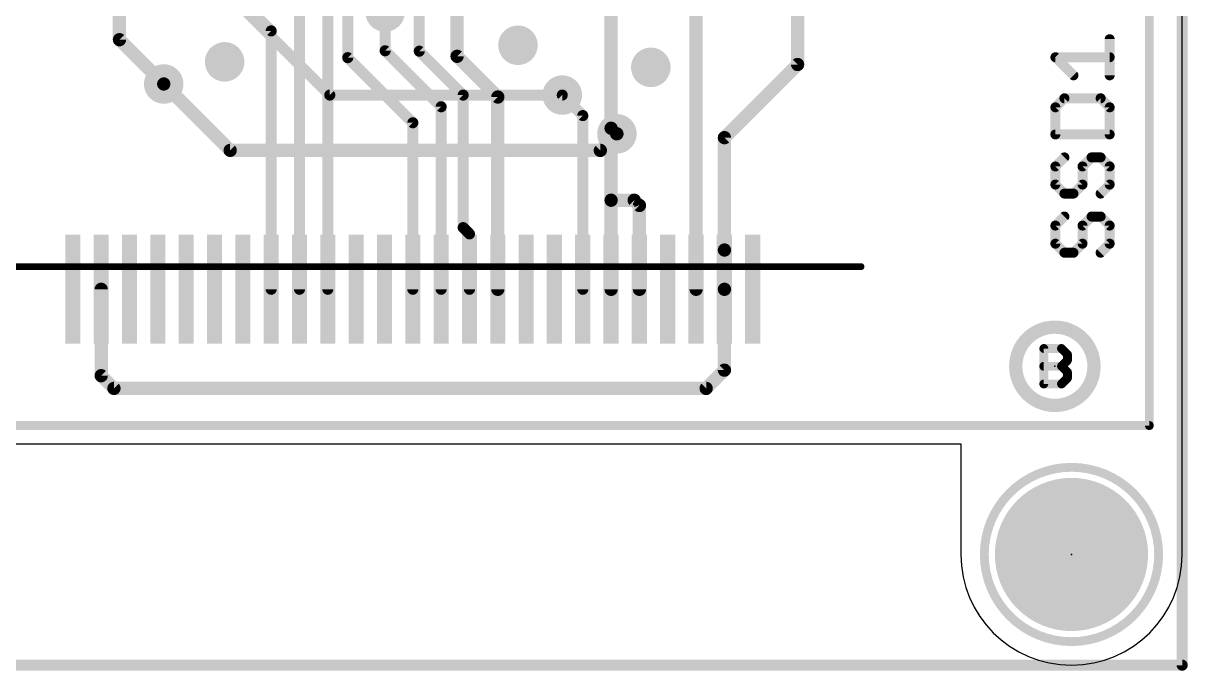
# Model space of a CAD drawing. Extents: x -8.6 to 41.9, y -5.2 to 49.8.
# Drawn here: x 8.97 to 35.69, y -5.21 to 9.65 of the extents above; entities that cross this region are included whole.
import ezdxf

# ---------------------------------------------------------------- set-up
doc = ezdxf.new("R2010")
doc.units = 0
for name, color, linetype in [('1', 12, 'CONTINUOUS'), ('16', 5, 'CONTINUOUS'), ('17', 110, 'CONTINUOUS'), ('18', 110, 'CONTINUOUS'), ('20', 53, 'CONTINUOUS'), ('21', 40, 'CONTINUOUS'), ('22', 6, 'CONTINUOUS'), ('23', 40, 'CONTINUOUS')]:
    doc.layers.add(name, color=color, linetype=linetype)

# ---------------------------------------------------------------- blocks, each defined once
blk = doc.blocks.new('ROUNDP')
at = {"const_width": 0.5}
blk.add_lwpolyline([(0, -0.25, 1), (0, 0.25, 1), (0, -0.25)], format="xyb", dxfattribs=at)
blk = doc.blocks.new('RECT')
blk.add_solid([(-0.5, -0.5), (0.5, -0.5), (-0.5, 0.5), (0.5, 0.5)])
blk = doc.blocks.new('ROUNDV')
at = {"const_width": 0.5}
blk.add_lwpolyline([(0, -0.25, 1), (0, 0.25, 1), (0, -0.25)], format="xyb", dxfattribs=at)

msp = doc.modelspace()

# ---------------------------------------------------------------- linework, layer by layer
at = {"layer": '1'}
for points, const_width in [([(35.56, 41.91), (35.56, -5.08)], 0.254), ([(11.176, 24.252), (11.176, 9.271)], 0.3048), ([(15.957, 13.925), (15.957, 3.544)], 0.254), ([(16.4142, 8.8588), (16.4142, 13.7356)], 0.254), ([(26.736, 8.702), (26.736, 13.081)], 0.3048), ([(14.657, 9.473), (12.446, 11.684)], 0.254), ([(15.307, 3.544), (15.307, 10.7214)], 0.254), ([(18.0554, 9.0072), (18.0554, 10.3575)], 0.254), ([(18.923, 8.89), (18.923, 10.453)], 0.3048), ([(22.457, 7.239), (22.457, 10.248)], 0.3048), ([(24.407, 3.544), (24.407, 10.249)], 0.3048), ([(17.272, 9.017), (17.272, 9.906)], 0.254), ([(11.176, 9.271), (12.192, 8.255)], 0.3048), ([(14.657, 3.544), (14.657, 9.473)], 0.254), ([(18.557, 7.732), (17.272, 9.017)], 0.254), ([(19.0622, 8.0004), (18.0554, 9.0072)], 0.254), ([(17.907, 7.366), (16.4142, 8.8588)], 0.254), ([(19.857, 7.956), (18.923, 8.89)], 0.3048), ([(25.057, 7.023), (26.736, 8.702)], 0.3048), ([(19.0622, 4.9588), (19.0622, 8.0004)], 0.254), ([(19.857, 3.544), (19.857, 7.956)], 0.3048), ([(21.336, 8.001), (21.807, 7.53)], 0.254), ([(18.557, 3.544), (18.557, 7.732)], 0.254), ([(17.907, 3.544), (17.907, 7.366)], 0.254), ([(21.807, 7.53), (21.807, 3.544)], 0.254), ([(22.457, 5.588), (22.457, 7.239)], 0.3048), ([(22.584, 7.112), (22.457, 7.239)], 0.3048), ([(22.5904, 7.112), (22.584, 7.112)], 0.3048), ([(25.057, 4.445), (25.057, 7.023)], 0.3048), ([(22.457, 3.544), (22.457, 5.588)], 0.3048), ([(22.987, 5.588), (22.457, 5.588)], 0.3048), ([(23.107, 5.468), (22.987, 5.588)], 0.3048), ([(23.107, 3.544), (23.107, 5.468)], 0.3048), ([(19.207, 4.814), (19.0622, 4.9588)], 0.254), ([(19.207, 3.544), (19.207, 4.814)], 0.254), ([(25.057, 3.544), (25.057, 4.445)], 0.3048), ([(10.757, 3.544), (10.757, 1.562)], 0.3048), ([(25.057, 1.689), (25.057, 3.544)], 0.3048), ([(10.757, 1.562), (11.049, 1.27)], 0.3048), ([(24.638, 1.27), (25.057, 1.689)], 0.3048), ([(11.049, 1.27), (24.638, 1.27)], 0.3048), ([(35.56, -5.08), (0, -5.08)], 0.254)]:
    msp.add_lwpolyline(points, dxfattribs=dict(at, const_width=const_width))
for points, const_width in [([(11.2299, 9.3249, 1), (11.1221, 9.2171)], 0.1524), ([(14.7205, 9.473, 1), (14.5935, 9.473)], 0.127), ([(14.6121, 9.4281, 1), (14.7019, 9.5179)], 0.127), ([(11.0998, 9.271, 1), (11.2522, 9.271)], 0.1524), ([(17.3169, 9.0619, 1), (17.2271, 8.9721)], 0.127), ([(18.1003, 9.0521, 1), (18.0105, 8.9623)], 0.127), ([(16.4591, 8.9037, 1), (16.3693, 8.8139)], 0.127), ([(16.3507, 8.8588, 1), (16.4777, 8.8588)], 0.127), ([(17.2085, 9.017, 1), (17.3355, 9.017)], 0.127), ([(17.9919, 9.0072, 1), (18.1189, 9.0072)], 0.127), ([(18.9769, 8.9439, 1), (18.8691, 8.8361)], 0.1524), ([(18.8468, 8.89, 1), (18.9992, 8.89)], 0.1524), ([(26.7899, 8.6481, 1), (26.6821, 8.7559)], 0.1524), ([(26.6598, 8.702, 1), (26.8122, 8.702)], 0.1524), ([(12.1381, 8.2011, 1), (12.2459, 8.3089)], 0.1524), ([(19.1257, 8.0004, 1), (18.9987, 8.0004)], 0.127), ([(19.0173, 7.9555, 1), (19.1071, 8.0453)], 0.127), ([(19.9332, 7.956, 1), (19.7808, 7.956)], 0.1524), ([(19.8031, 7.9021, 1), (19.9109, 8.0099)], 0.1524), ([(21.3809, 8.0459, 1), (21.2911, 7.9561)], 0.127), ([(18.6205, 7.732, 1), (18.4935, 7.732)], 0.127), ([(18.5121, 7.6871, 1), (18.6019, 7.7769)], 0.127), ([(17.9705, 7.366, 1), (17.8435, 7.366)], 0.127), ([(21.8705, 7.53, 1), (21.7435, 7.53)], 0.127), ([(21.7621, 7.4851, 1), (21.8519, 7.5749)], 0.127), ([(17.8621, 7.3211, 1), (17.9519, 7.4109)], 0.127), ([(22.5332, 7.239, 1), (22.3808, 7.239)], 0.1524), ([(22.5109, 7.2929, 1), (22.4031, 7.1851)], 0.1524), ([(22.3808, 7.239, 1), (22.5332, 7.239)], 0.1524), ([(22.584, 7.1882, 1), (22.584, 7.0358)], 0.1524), ([(22.5301, 7.0581, 1), (22.6379, 7.1659)], 0.1524), ([(22.5904, 7.0358, 1), (22.5904, 7.1882)], 0.1524), ([(25.1332, 7.023, 1), (24.9808, 7.023)], 0.1524), ([(25.0031, 7.0769, 1), (25.1109, 6.9691)], 0.1524), ([(22.5332, 5.588, 1), (22.3808, 5.588)], 0.1524), ([(22.457, 5.6642, 1), (22.457, 5.5118)], 0.1524), ([(22.3808, 5.588, 1), (22.5332, 5.588)], 0.1524), ([(23.0409, 5.6419, 1), (22.9331, 5.5341)], 0.1524), ([(22.987, 5.5118, 1), (22.987, 5.6642)], 0.1524), ([(23.1832, 5.468, 1), (23.0308, 5.468)], 0.1524), ([(23.0531, 5.4141, 1), (23.1609, 5.5219)], 0.1524), ([(19.1071, 5.0037, 1), (19.0173, 4.9139)], 0.127), ([(18.9987, 4.9588, 1), (19.1257, 4.9588)], 0.127), ([(19.2705, 4.814, 1), (19.1435, 4.814)], 0.127), ([(19.1621, 4.7691, 1), (19.2519, 4.8589)], 0.127), ([(25.1332, 4.445, 1), (24.9808, 4.445)], 0.1524), ([(24.9808, 4.445, 1), (25.1332, 4.445)], 0.1524), ([(10.8332, 3.544, 1), (10.6808, 3.544)], 0.1524), ([(14.5935, 3.544, 1), (14.7205, 3.544)], 0.127), ([(15.2435, 3.544, 1), (15.3705, 3.544)], 0.127), ([(15.8935, 3.544, 1), (16.0205, 3.544)], 0.127), ([(17.8435, 3.544, 1), (17.9705, 3.544)], 0.127), ([(18.4935, 3.544, 1), (18.6205, 3.544)], 0.127), ([(19.1435, 3.544, 1), (19.2705, 3.544)], 0.127), ([(19.7808, 3.544, 1), (19.9332, 3.544)], 0.1524), ([(21.7435, 3.544, 1), (21.8705, 3.544)], 0.127), ([(22.3808, 3.544, 1), (22.5332, 3.544)], 0.1524), ([(23.0308, 3.544, 1), (23.1832, 3.544)], 0.1524), ([(24.3308, 3.544, 1), (24.4832, 3.544)], 0.1524), ([(25.1332, 3.544, 1), (24.9808, 3.544)], 0.1524), ([(24.9808, 3.544, 1), (25.1332, 3.544)], 0.1524), ([(10.8109, 1.6159, 1), (10.7031, 1.5081)], 0.1524), ([(10.6808, 1.562, 1), (10.8332, 1.562)], 0.1524), ([(24.9808, 1.689, 1), (25.1332, 1.689)], 0.1524), ([(25.1109, 1.6351, 1), (25.0031, 1.7429)], 0.1524), ([(11.049, 1.3462, 1), (11.049, 1.1938)], 0.1524), ([(10.9951, 1.2161, 1), (11.1029, 1.3239)], 0.1524), ([(24.5841, 1.3239, 1), (24.6919, 1.2161)], 0.1524), ([(24.638, 1.1938, 1), (24.638, 1.3462)], 0.1524), ([(35.4965, -5.08, 1), (35.6235, -5.08)], 0.127), ([(35.56, -5.1435, 1), (35.56, -5.0165)], 0.127)]:
    msp.add_lwpolyline(points, format="xyb", dxfattribs=dict(at, const_width=const_width))
at = {"layer": '16'}
for points, const_width in [([(35.56, 41.91), (35.56, -5.08)], 0.254), ([(12.319, 11.684), (16.002, 8.001)], 0.254), ([(12.192, 8.255), (13.716, 6.731)], 0.3048), ([(16.002, 8.001), (21.336, 8.001)], 0.254), ([(22.2094, 6.731), (22.5904, 7.112)], 0.3048), ([(13.716, 6.731), (22.2094, 6.731)], 0.3048), ([(35.56, -5.08), (0, -5.08)], 0.254)]:
    msp.add_lwpolyline(points, dxfattribs=dict(at, const_width=const_width))
for points, const_width in [([(12.2459, 8.3089, 1), (12.1381, 8.2011)], 0.1524), ([(16.002, 8.0645, 1), (16.002, 7.9375)], 0.127), ([(15.9571, 7.9561, 1), (16.0469, 8.0459)], 0.127), ([(21.336, 7.9375, 1), (21.336, 8.0645)], 0.127), ([(22.6443, 7.0581, 1), (22.5365, 7.1659)], 0.1524), ([(13.716, 6.8072, 1), (13.716, 6.6548)], 0.1524), ([(13.6621, 6.6771, 1), (13.7699, 6.7849)], 0.1524), ([(22.1555, 6.7849, 1), (22.2633, 6.6771)], 0.1524), ([(22.2094, 6.6548, 1), (22.2094, 6.8072)], 0.1524), ([(35.4965, -5.08, 1), (35.6235, -5.08)], 0.127), ([(35.56, -5.1435, 1), (35.56, -5.0165)], 0.127)]:
    msp.add_lwpolyline(points, format="xyb", dxfattribs=dict(at, const_width=const_width))
at = {"layer": '20'}
for p, q in [((35.56, -2.54), (35.56, 39.37)), ((5.08, 0), (30.48, 0)), ((30.48, 0), (30.48, -2.54))]:
    msp.add_line(p, q, dxfattribs=at)
for start, end in [(180, 270), (270, 0)]:
    msp.add_arc((33.02, -2.54), 2.54, start, end, dxfattribs=at)
at = {"layer": '21'}
for points, const_width in [([(33.8963, 8.4531), (33.8963, 9.2835)], 0.2286), ([(33.0659, 8.4531), (32.6506, 8.8683)], 0.2286), ([(32.6506, 8.8683), (33.8963, 8.8683)], 0.2286), ([(32.8582, 7.927), (32.6506, 7.7194)], 0.2286), ([(33.6887, 7.927), (32.8582, 7.927)], 0.2286), ([(33.8963, 7.7194), (33.6887, 7.927)], 0.2286), ([(32.6506, 7.7194), (32.6506, 7.0965)], 0.2286), ([(33.8963, 7.0965), (33.8963, 7.7194)], 0.2286), ([(32.6506, 7.0965), (33.8963, 7.0965)], 0.2286), ([(32.8582, 6.5705), (32.6506, 6.3629)], 0.2286), ([(33.2735, 6.3629), (33.4811, 6.5705)], 0.2286), ([(33.4811, 6.5705), (33.6887, 6.5705)], 0.2286), ([(33.6887, 6.5705), (33.8963, 6.3629)], 0.2286), ([(32.6506, 6.3629), (32.6506, 5.9477)], 0.2286), ([(33.2735, 5.9477), (33.2735, 6.3629)], 0.2286), ([(33.8963, 6.3629), (33.8963, 5.9477)], 0.2286), ([(32.6506, 5.9477), (32.8582, 5.74)], 0.2286), ([(33.0659, 5.74), (33.2735, 5.9477)], 0.2286), ([(33.8963, 5.9477), (33.6887, 5.74)], 0.2286), ([(32.8582, 5.74), (33.0659, 5.74)], 0.2286), ([(32.8582, 5.214), (32.6506, 5.0064)], 0.2286), ([(32.6506, 5.0064), (32.6506, 4.5911)], 0.2286), ([(33.2735, 5.0064), (33.4811, 5.214)], 0.2286), ([(33.2735, 4.5911), (33.2735, 5.0064)], 0.2286), ([(33.4811, 5.214), (33.6887, 5.214)], 0.2286), ([(33.6887, 5.214), (33.8963, 5.0064)], 0.2286), ([(33.8963, 5.0064), (33.8963, 4.5911)], 0.2286), ([(32.6506, 4.5911), (32.8582, 4.3835)], 0.2286), ([(33.0659, 4.3835), (33.2735, 4.5911)], 0.2286), ([(33.8963, 4.5911), (33.6887, 4.3835)], 0.2286), ([(32.8582, 4.3835), (33.0659, 4.3835)], 0.2286), ([(7.366, 4.064), (28.194, 4.064)], 0.1524), ([(32.385, 1.3716), (32.385, 2.1851)], 0.2032), ([(32.385, 2.1851), (32.7917, 2.1851)], 0.2032), ([(32.7917, 2.1851), (32.9273, 2.0495)], 0.2032), ([(32.9273, 2.0495), (32.9273, 1.9139)], 0.2032), ([(32.385, 1.7783), (32.7917, 1.7783)], 0.2032), ([(32.9273, 1.9139), (32.7917, 1.7783)], 0.2032), ([(32.7917, 1.7783), (32.9273, 1.6428)], 0.2032), ([(32.9273, 1.5072), (32.7917, 1.3716)], 0.2032), ([(32.9273, 1.6428), (32.9273, 1.5072)], 0.2032), ([(32.7917, 1.3716), (32.385, 1.3716)], 0.2032)]:
    msp.add_lwpolyline(points, dxfattribs=dict(at, const_width=const_width))
for points, const_width in [([(33.9535, 9.2835, 1), (33.8392, 9.2835)], 0.1143), ([(32.691, 8.9087, 1), (32.6102, 8.8279)], 0.1143), ([(32.6506, 8.9254, 1), (32.6506, 8.8111)], 0.1143), ([(33.8963, 8.8111, 1), (33.8963, 8.9254)], 0.1143), ([(33.0254, 8.4126, 1), (33.1063, 8.4935)], 0.1143), ([(33.8392, 8.4531, 1), (33.9535, 8.4531)], 0.1143), ([(32.8582, 7.9841, 1), (32.8582, 7.8698)], 0.1143), ([(32.8987, 7.8866, 1), (32.8178, 7.9674)], 0.1143), ([(33.7291, 7.9674, 1), (33.6483, 7.8866)], 0.1143), ([(33.6887, 7.8698, 1), (33.6887, 7.9841)], 0.1143), ([(32.7078, 7.7194, 1), (32.5935, 7.7194)], 0.1143), ([(32.6102, 7.7598, 1), (32.691, 7.679)], 0.1143), ([(33.9535, 7.7194, 1), (33.8392, 7.7194)], 0.1143), ([(33.8559, 7.679, 1), (33.9367, 7.7598)], 0.1143), ([(32.6506, 7.1537, 1), (32.6506, 7.0394)], 0.1143), ([(32.5935, 7.0965, 1), (32.7078, 7.0965)], 0.1143), ([(33.8392, 7.0965, 1), (33.9535, 7.0965)], 0.1143), ([(33.8963, 7.0394, 1), (33.8963, 7.1537)], 0.1143), ([(32.8987, 6.5301, 1), (32.8178, 6.6109)], 0.1143), ([(33.4811, 6.6276, 1), (33.4811, 6.5133)], 0.1143), ([(33.5215, 6.5301, 1), (33.4407, 6.6109)], 0.1143), ([(33.7291, 6.6109, 1), (33.6483, 6.5301)], 0.1143), ([(33.6887, 6.5133, 1), (33.6887, 6.6276)], 0.1143), ([(32.7078, 6.3629, 1), (32.5935, 6.3629)], 0.1143), ([(32.6102, 6.4033, 1), (32.691, 6.3225)], 0.1143), ([(33.3306, 6.3629, 1), (33.2163, 6.3629)], 0.1143), ([(33.2331, 6.4033, 1), (33.3139, 6.3225)], 0.1143), ([(33.9535, 6.3629, 1), (33.8392, 6.3629)], 0.1143), ([(33.8559, 6.3225, 1), (33.9367, 6.4033)], 0.1143), ([(32.691, 5.9881, 1), (32.6102, 5.9072)], 0.1143), ([(32.5935, 5.9477, 1), (32.7078, 5.9477)], 0.1143), ([(33.2163, 5.9477, 1), (33.3306, 5.9477)], 0.1143), ([(33.3139, 5.9072, 1), (33.2331, 5.9881)], 0.1143), ([(33.8392, 5.9477, 1), (33.9535, 5.9477)], 0.1143), ([(33.9367, 5.9072, 1), (33.8559, 5.9881)], 0.1143), ([(32.8582, 5.7972, 1), (32.8582, 5.6829)], 0.1143), ([(32.8178, 5.6996, 1), (32.8987, 5.7805)], 0.1143), ([(33.0254, 5.7805, 1), (33.1063, 5.6996)], 0.1143), ([(33.0659, 5.6829, 1), (33.0659, 5.7972)], 0.1143), ([(33.6483, 5.7805, 1), (33.7291, 5.6996)], 0.1143), ([(32.7078, 5.0064, 1), (32.5935, 5.0064)], 0.1143), ([(32.6102, 5.0468, 1), (32.691, 4.966)], 0.1143), ([(32.8987, 5.1736, 1), (32.8178, 5.2544)], 0.1143), ([(33.3306, 5.0064, 1), (33.2163, 5.0064)], 0.1143), ([(33.2331, 5.0468, 1), (33.3139, 4.966)], 0.1143), ([(33.4811, 5.2711, 1), (33.4811, 5.1568)], 0.1143), ([(33.5215, 5.1736, 1), (33.4407, 5.2544)], 0.1143), ([(33.7291, 5.2544, 1), (33.6483, 5.1736)], 0.1143), ([(33.6887, 5.1568, 1), (33.6887, 5.2711)], 0.1143), ([(33.9535, 5.0064, 1), (33.8392, 5.0064)], 0.1143), ([(33.8559, 4.966, 1), (33.9367, 5.0468)], 0.1143), ([(32.691, 4.6316, 1), (32.6102, 4.5507)], 0.1143), ([(32.5935, 4.5911, 1), (32.7078, 4.5911)], 0.1143), ([(33.2163, 4.5911, 1), (33.3306, 4.5911)], 0.1143), ([(33.3139, 4.5507, 1), (33.2331, 4.6316)], 0.1143), ([(33.8392, 4.5911, 1), (33.9535, 4.5911)], 0.1143), ([(33.9367, 4.5507, 1), (33.8559, 4.6316)], 0.1143), ([(32.8582, 4.4407, 1), (32.8582, 4.3264)], 0.1143), ([(32.8178, 4.3431, 1), (32.8987, 4.424)], 0.1143), ([(33.0254, 4.424, 1), (33.1063, 4.3431)], 0.1143), ([(33.0659, 4.3264, 1), (33.0659, 4.4407)], 0.1143), ([(33.6483, 4.424, 1), (33.7291, 4.3431)], 0.1143), ([(28.194, 4.0259, 1), (28.194, 4.1021)], 0.0762), ([(32.639, 0.88, 1), (32.639, 2.676, 1), (32.639, 0.88)], 0.3048), ([(32.4358, 2.1851, 1), (32.3342, 2.1851)], 0.1016), ([(32.385, 2.2359, 1), (32.385, 2.1343)], 0.1016), ([(32.8277, 2.221, 1), (32.7558, 2.1492)], 0.1016), ([(32.7917, 2.1343, 1), (32.7917, 2.2359)], 0.1016), ([(32.9781, 2.0495, 1), (32.8765, 2.0495)], 0.1016), ([(32.385, 1.8291, 1), (32.385, 1.7275)], 0.1016), ([(32.8277, 1.8143, 1), (32.7558, 1.7424)], 0.1016), ([(32.7917, 1.7275, 1), (32.7917, 1.8291)], 0.1016), ([(32.8765, 1.9139, 1), (32.9781, 1.9139)], 0.1016), ([(32.8914, 2.0136, 1), (32.9632, 2.0854)], 0.1016), ([(32.9632, 1.878, 1), (32.8914, 1.9498)], 0.1016), ([(32.7558, 1.8143, 1), (32.8277, 1.7424)], 0.1016), ([(32.9781, 1.6428, 1), (32.8765, 1.6428)], 0.1016), ([(32.8914, 1.6068, 1), (32.9632, 1.6787)], 0.1016), ([(32.9632, 1.4713, 1), (32.8914, 1.5431)], 0.1016), ([(32.385, 1.4224, 1), (32.385, 1.3208)], 0.1016), ([(32.3342, 1.3716, 1), (32.4358, 1.3716)], 0.1016), ([(32.7558, 1.4075, 1), (32.8277, 1.3357)], 0.1016), ([(32.7917, 1.3208, 1), (32.7917, 1.4224)], 0.1016), ([(32.8765, 1.5072, 1), (32.9781, 1.5072)], 0.1016), ([(33.02, -4.54, 1), (33.02, -0.54, 1), (33.02, -4.54)], 0.2032)]:
    msp.add_lwpolyline(points, format="xyb", dxfattribs=dict(at, const_width=const_width))
at = {"layer": '22', "const_width": 0.2032}
for points in [[(34.807, 0.419), (34.807, 36.919)], [(1.007, 0.419), (34.807, 0.419)]]:
    msp.add_lwpolyline(points, dxfattribs=at)
at = {"layer": '22', "const_width": 0.1016}
for points in [[(34.7562, 0.419, 1), (34.8578, 0.419)], [(34.807, 0.3682, 1), (34.807, 0.4698)]]:
    msp.add_lwpolyline(points, format="xyb", dxfattribs=at)
at = {"layer": '23'}
for p in [(32.639, 1.778), (33.02, -2.54)]:
    msp.add_point(p, dxfattribs=at)

# ---------------------------------------------------------------- block references
at = {"layer": '1', "xscale": 0.35, "yscale": 2.5, "rotation": 180}
for p in [(10.107, 3.544), (10.757, 3.544), (11.407, 3.544), (12.057, 3.544), (12.707, 3.544), (13.357, 3.544), (14.007, 3.544), (14.657, 3.544), (15.307, 3.544), (15.957, 3.544), (16.607, 3.544), (17.257, 3.544), (17.907, 3.544), (18.557, 3.544), (19.207, 3.544), (19.857, 3.544), (20.507, 3.544), (21.157, 3.544), (21.807, 3.544), (22.457, 3.544), (23.107, 3.544), (23.757, 3.544), (24.407, 3.544), (25.057, 3.544), (25.707, 3.544)]:
    msp.add_blockref('RECT', p, dxfattribs=at)
at = {"layer": '17', "xscale": 3.516, "yscale": 3.516}
msp.add_blockref('ROUNDP', (33.02, -2.54), dxfattribs=at)
msp.add_blockref('ROUNDP', (33.02, -2.54), dxfattribs=at)
at = {"layer": '18', "xscale": 0.9064, "yscale": 0.9064}
for p in [(17.272, 9.906), (17.272, 9.906), (20.32, 9.144), (20.32, 9.144), (13.589, 8.763), (13.589, 8.763), (23.368, 8.636), (23.368, 8.636), (12.192, 8.255), (12.192, 8.255), (21.336, 8.001), (21.336, 8.001), (22.5904, 7.112), (22.5904, 7.112)]:
    msp.add_blockref('ROUNDV', p, dxfattribs=at)

doc.saveas('drawing.dxf')
